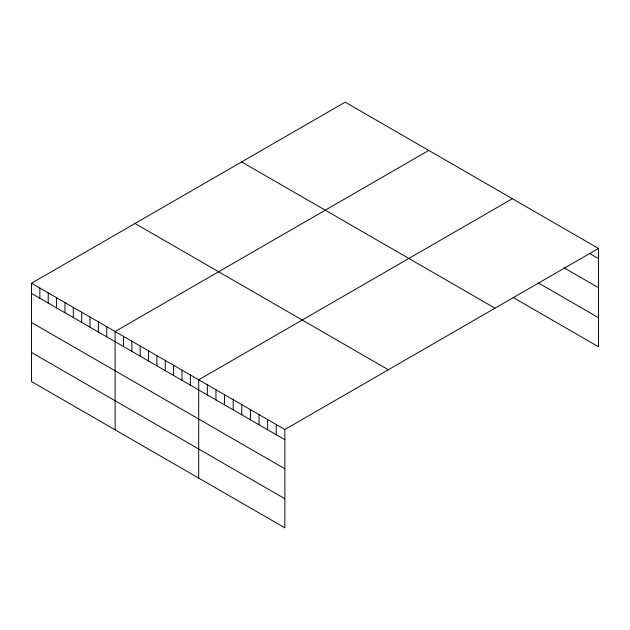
<?xml version="1.0" encoding="UTF-8"?>
<svg xmlns="http://www.w3.org/2000/svg" width="630" height="630" viewBox="0 0 630 630"><rect width="100%" height="100%" fill="white"/><g stroke="black" fill="none" stroke-linecap="round" stroke-linejoin="round"><path stroke-width="0.94" d="M598.5 248.433L284.855 429.518L284.855 527.838L31.5 381.567L31.5 283.24L345.145 102.162L598.5 248.433L598.5 346.76L513.143 297.478M428.754 150.428L115.109 331.514L115.109 429.833M512.355 198.702L198.718 379.78L198.718 478.107M589.885 253.63L598.5 258.607M564.047 267.805L598.5 287.697M538.201 282.854L598.5 317.67M241.644 161.918L494.999 308.188M135.001 223.485L388.356 369.755M31.5 283.24L284.855 429.518M31.5 293.415L284.855 439.685M31.5 322.505L284.855 468.775M31.5 352.477L284.855 498.747M276.239 424.541L276.239 434.716M267.624 419.564L267.624 429.739M259.017 414.595L259.017 424.77M250.401 409.618L250.401 419.793M241.786 404.649L241.786 414.823M233.171 399.672L233.171 409.847M224.556 394.703L224.556 404.877M215.94 389.726L215.94 399.9M207.333 384.757L207.333 394.931M190.355 374.952L190.355 385.127M181.991 370.125L181.991 380.3M173.636 365.298L173.636 375.472M165.273 360.47L165.273 370.645M156.909 355.643L156.909 365.817M148.554 350.815L148.554 360.99M140.191 345.996L140.191 356.163M131.828 341.169L131.828 351.335M123.472 336.341L123.472 346.508M106.746 326.686L106.746 336.853M98.382 321.859L98.382 332.034M90.027 317.032L90.027 327.206M81.664 312.204L81.664 322.379M73.3 307.377L73.3 317.551M64.945 302.55L64.945 312.724M56.582 297.722L56.582 307.897M48.219 292.895L48.219 303.069M39.863 288.067L39.863 298.242"/></g></svg>
